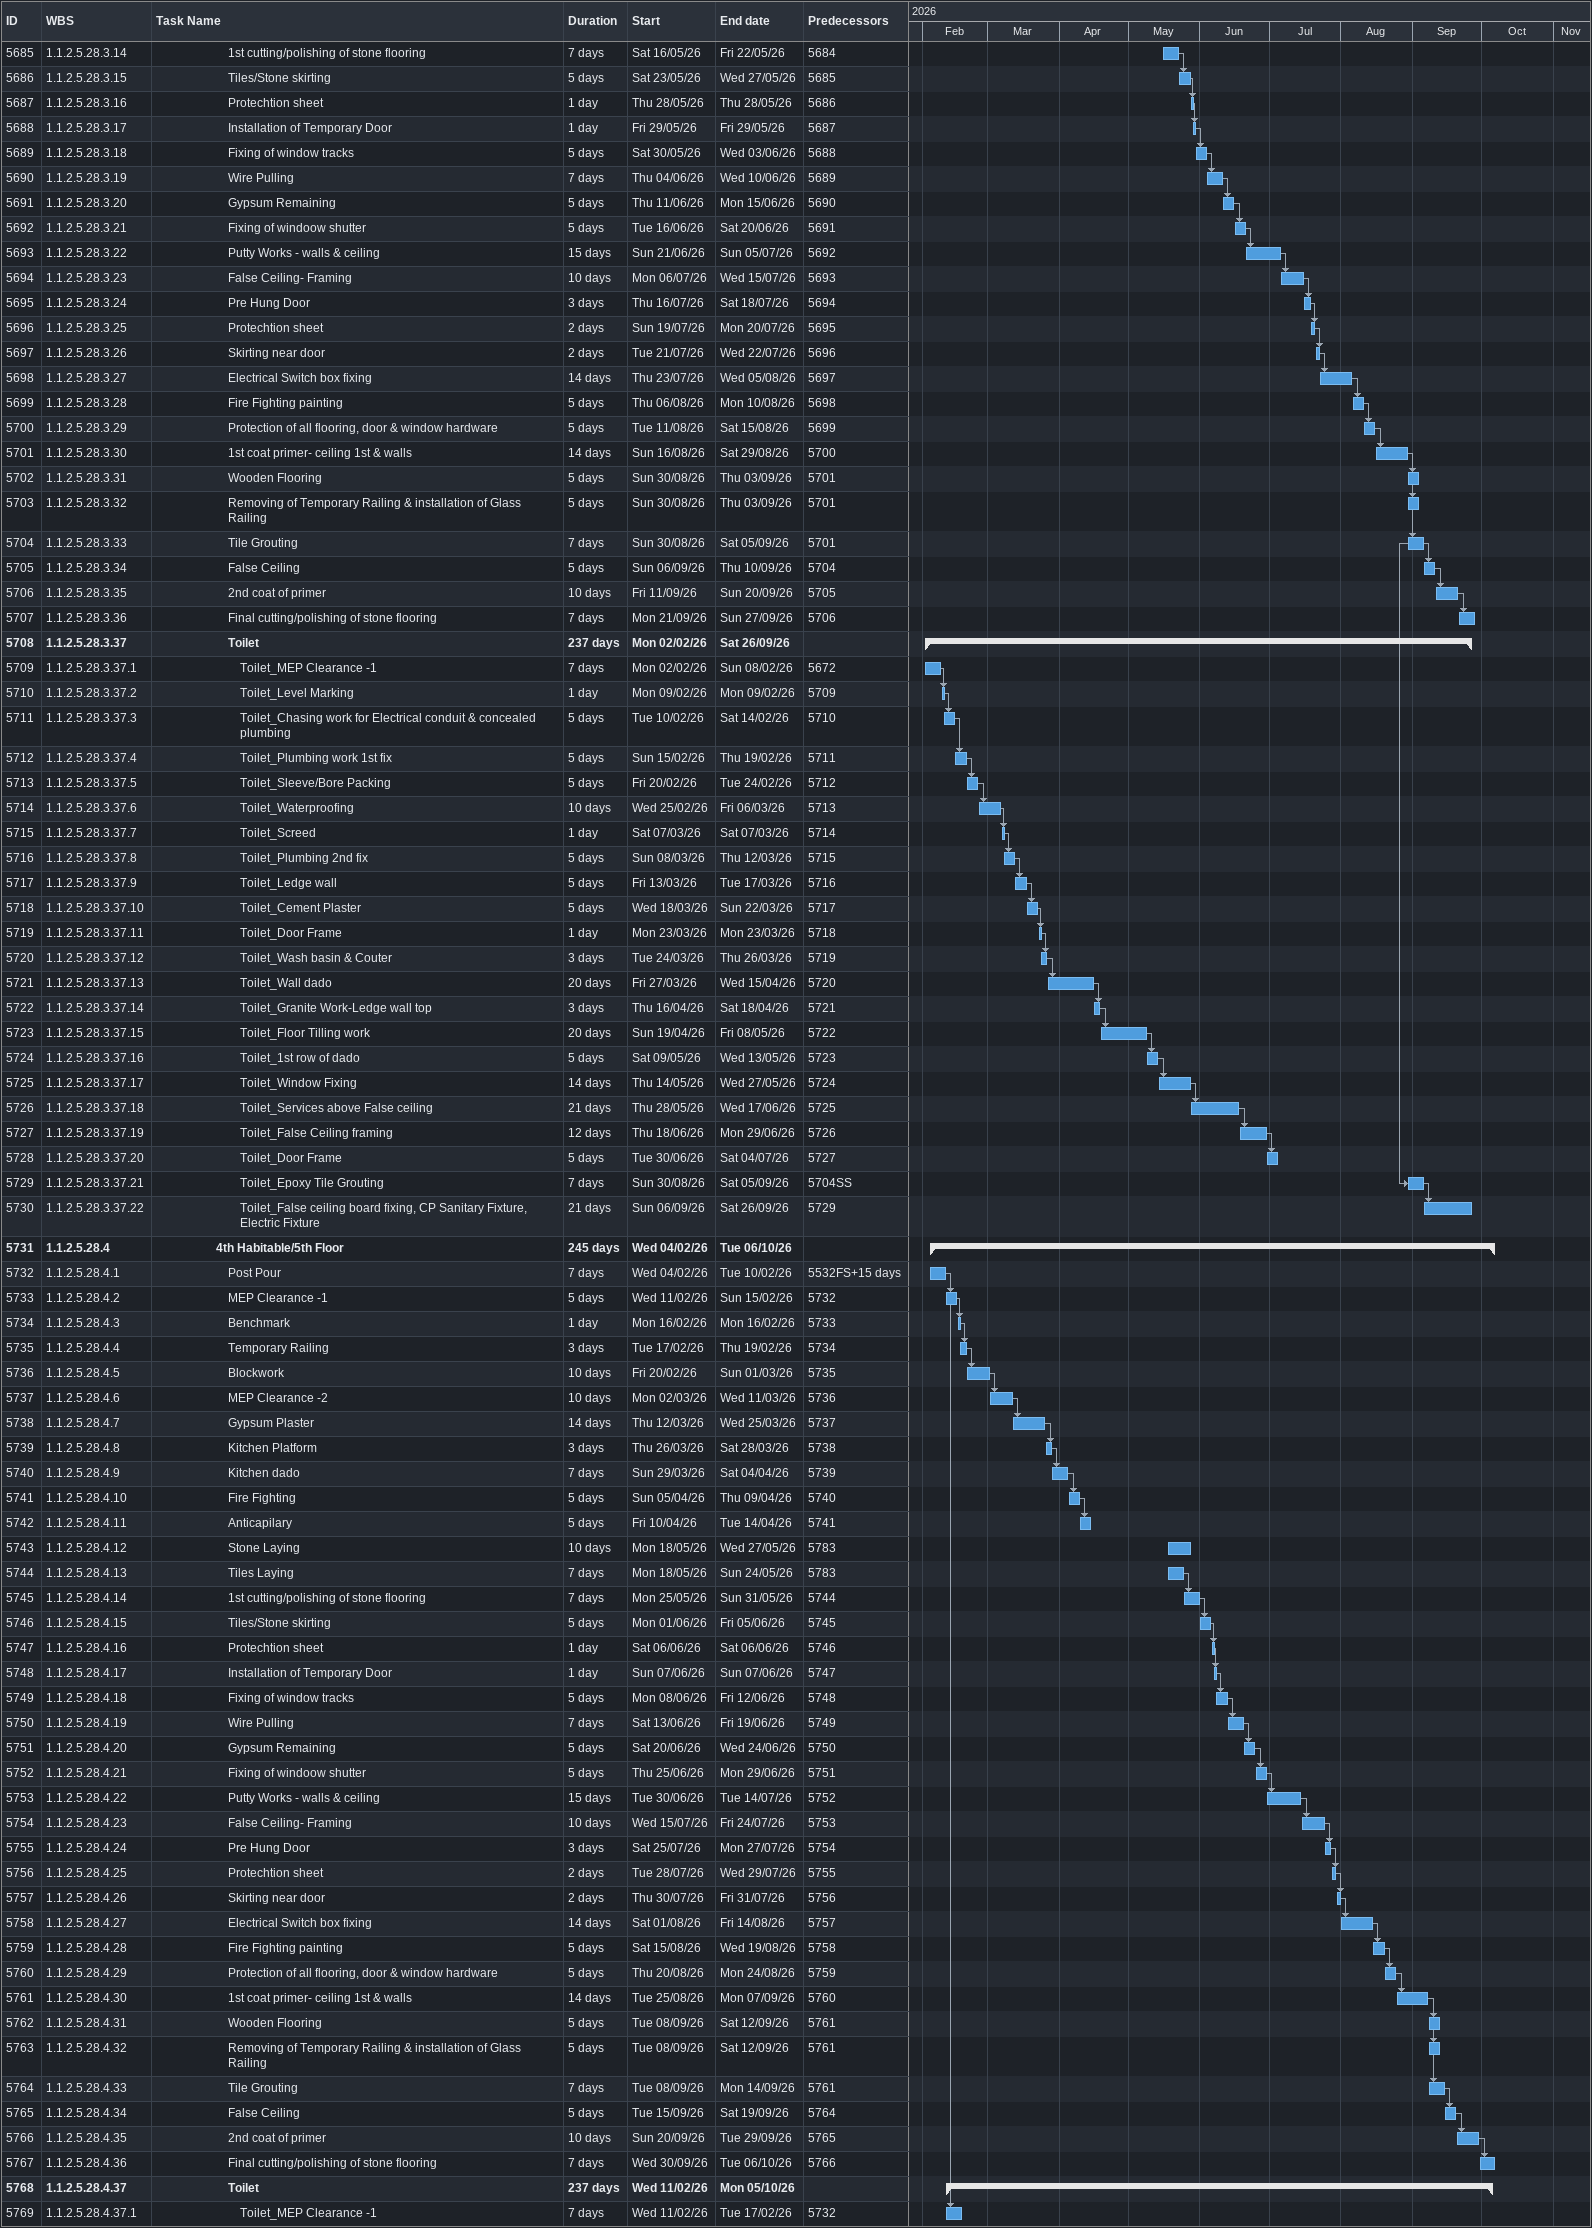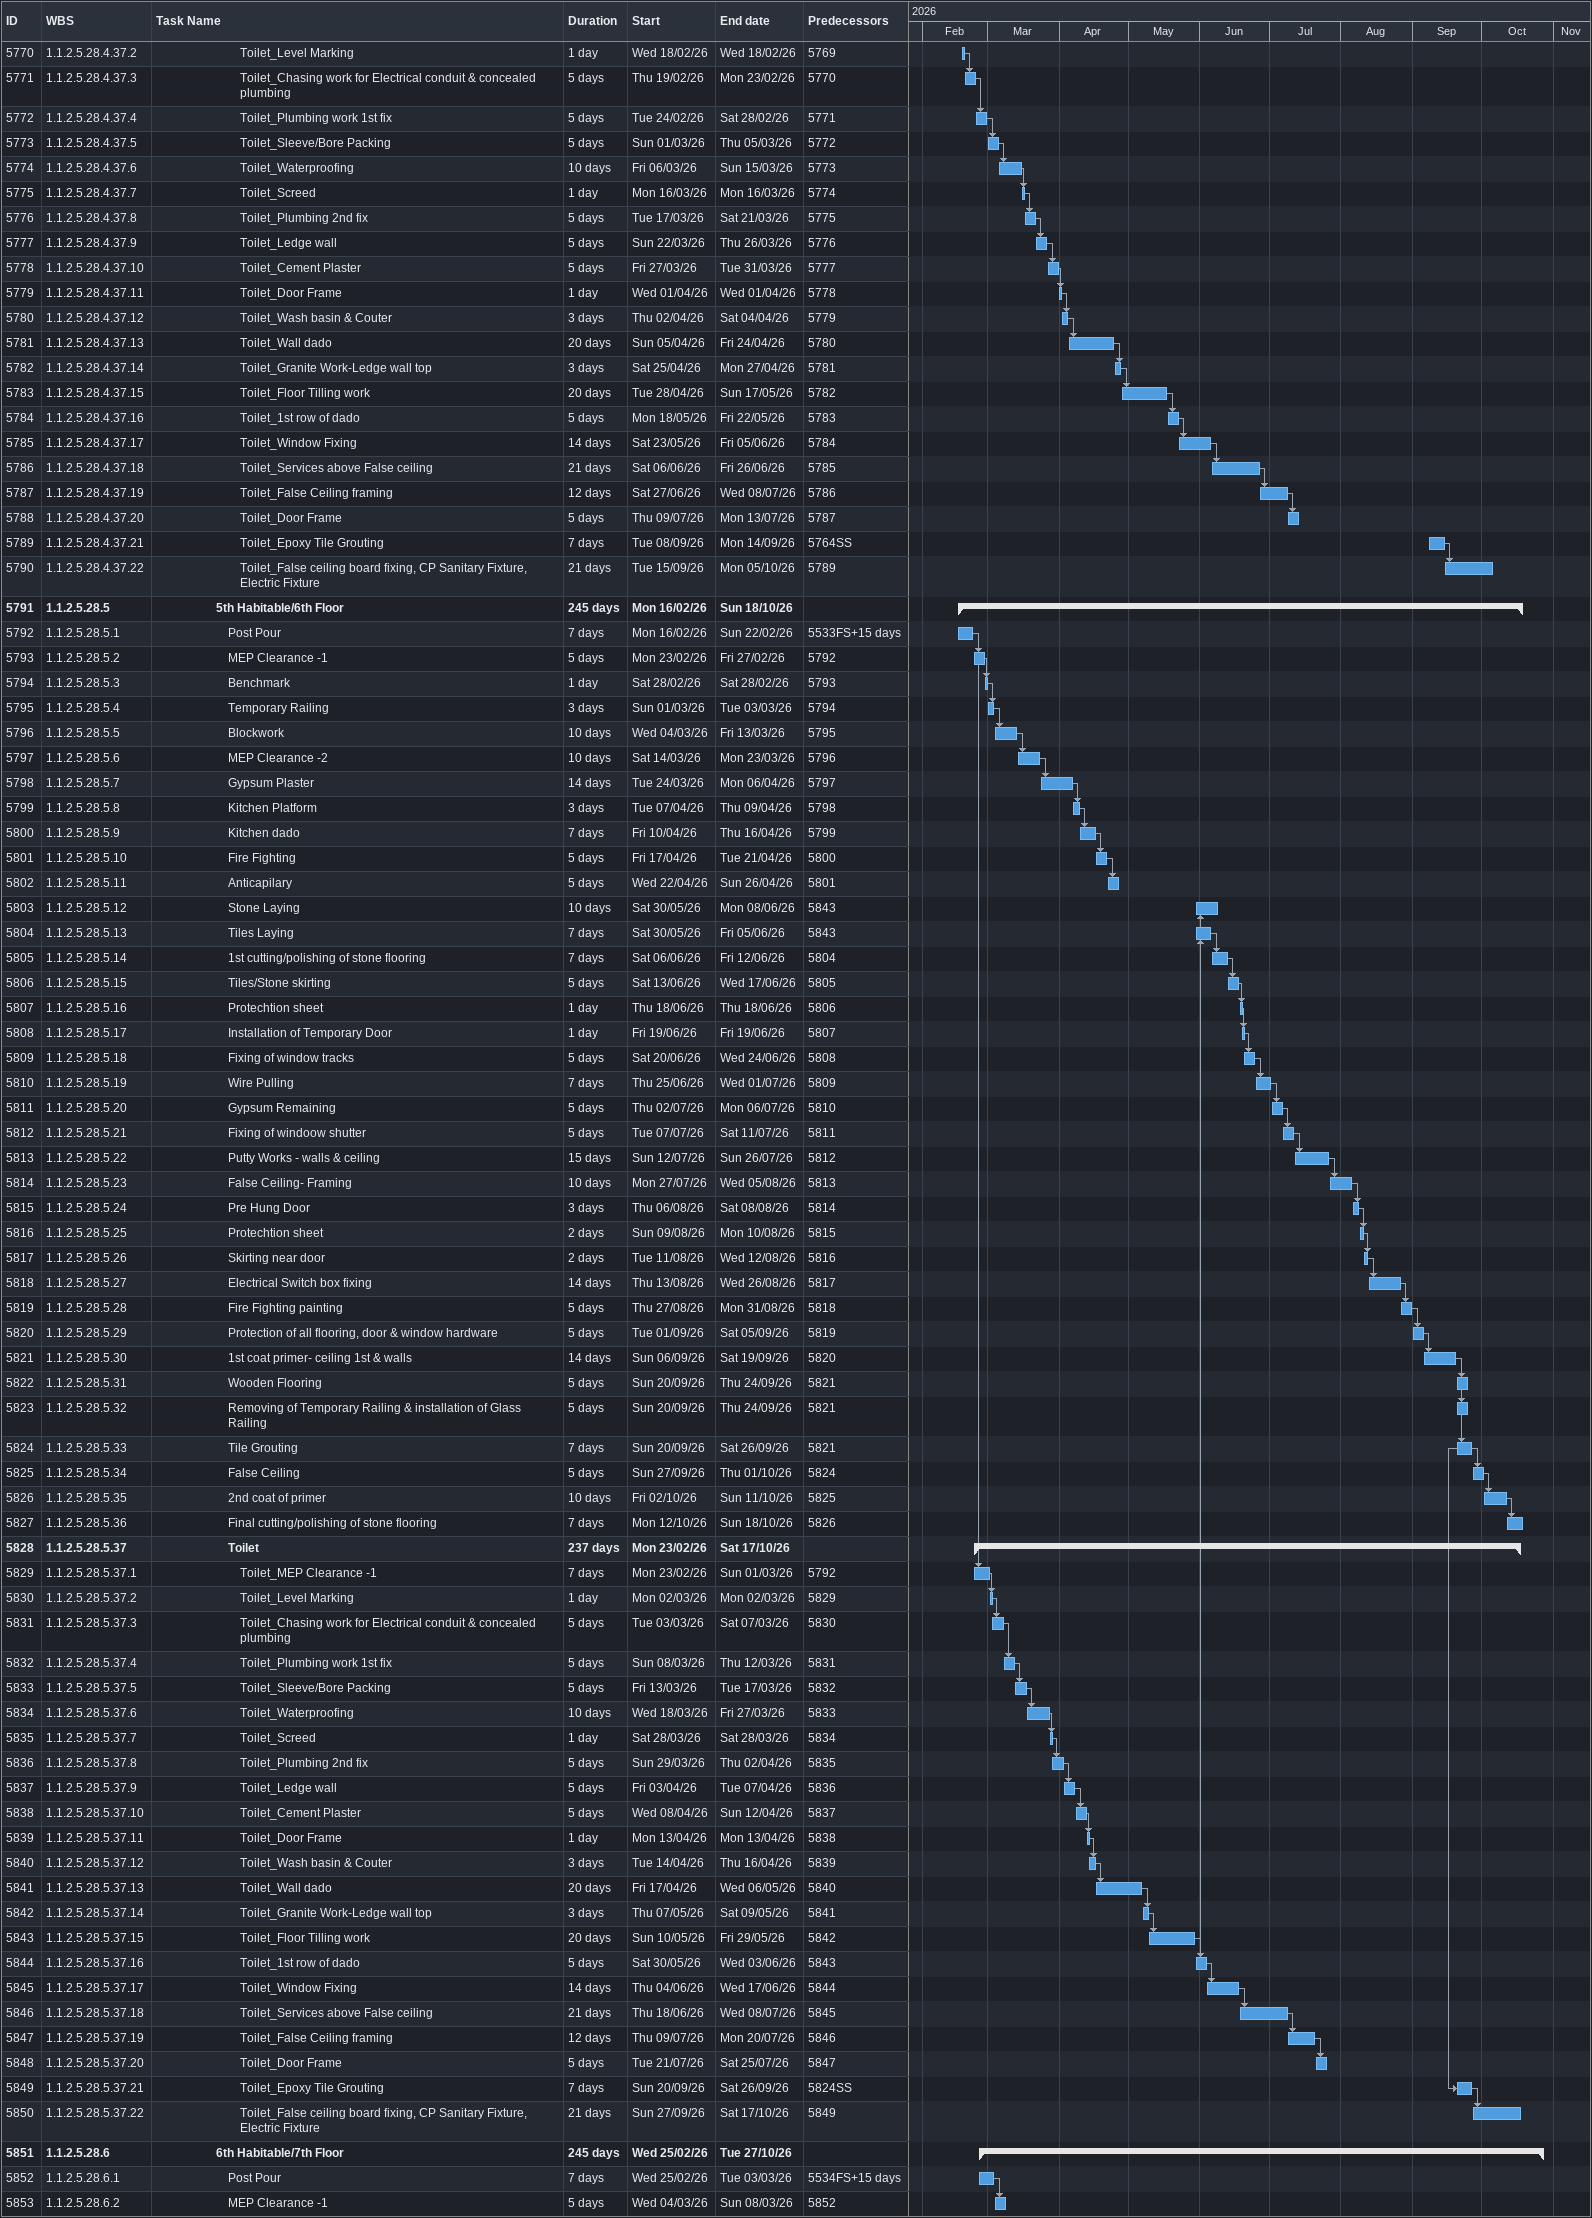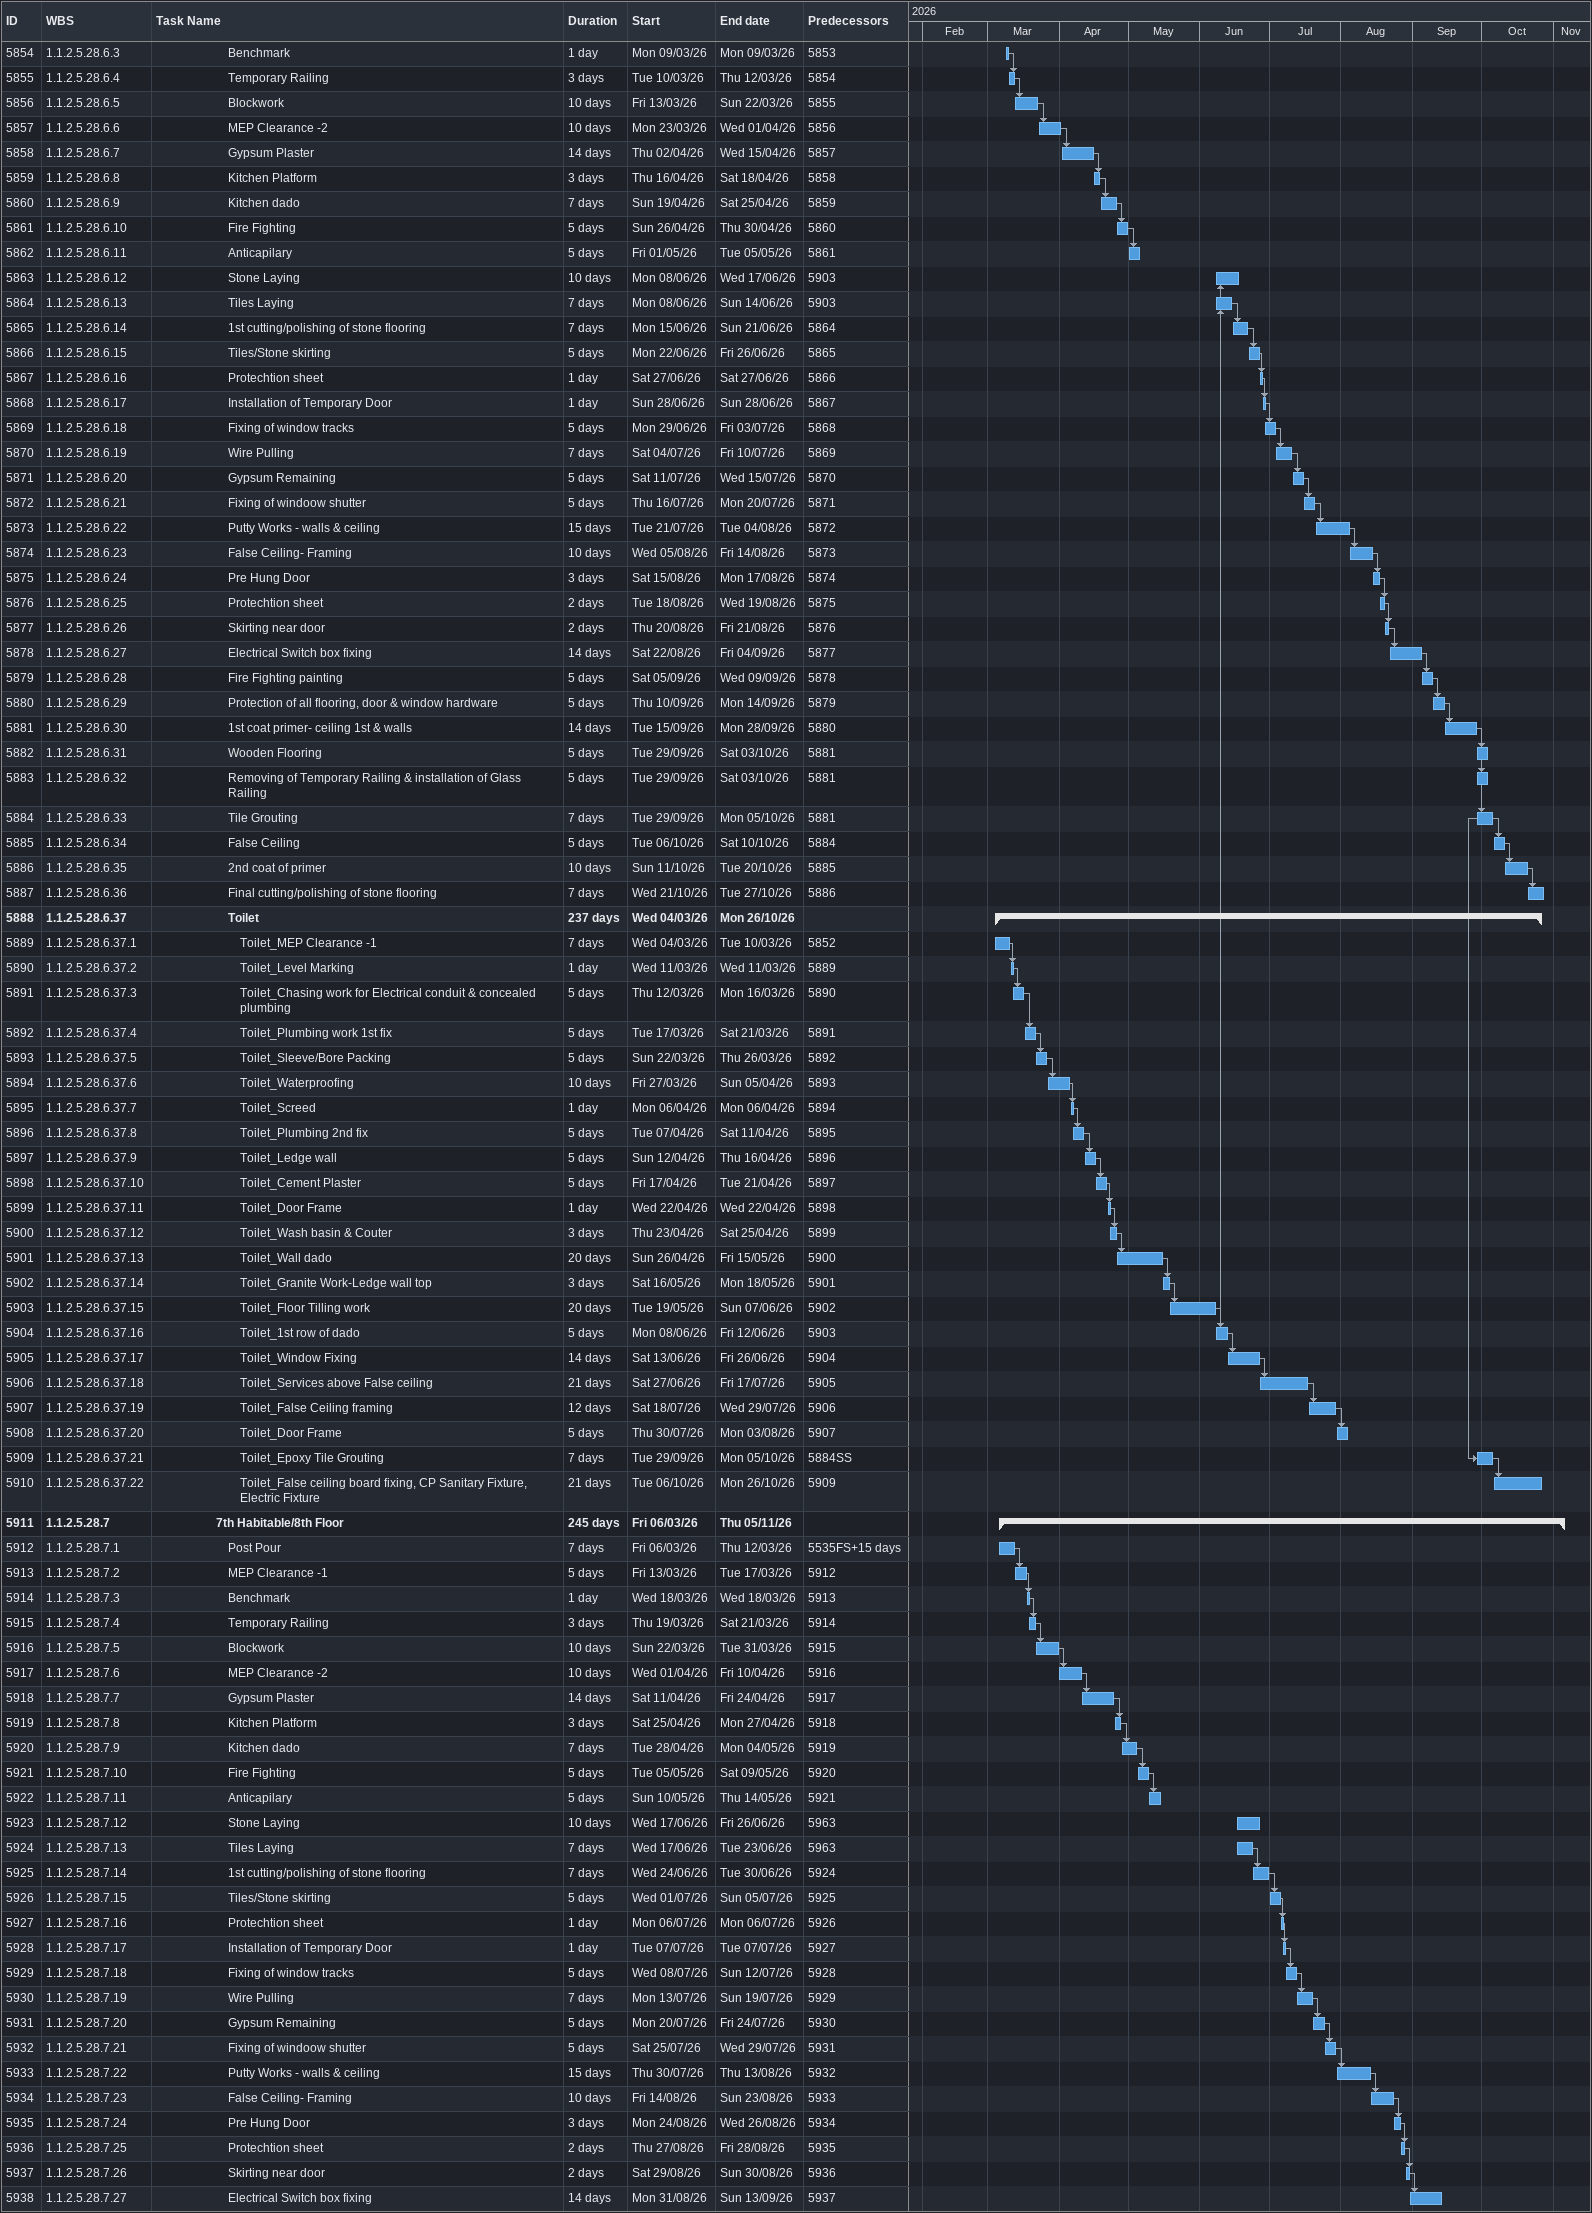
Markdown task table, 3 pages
| ID | WBS | Task | Duration | Start | Finish | Predecessors |
|---|---|---|---|---|---|---|
| 5685 | 1.1.2.5.28.3.14 | 1st cutting/polishing of stone flooring | 7d | 2026-05-16 | 2026-05-22 | 5684 |
| 5686 | 1.1.2.5.28.3.15 | Tiles/Stone skirting | 5d | 2026-05-23 | 2026-05-27 | 5685 |
| 5687 | 1.1.2.5.28.3.16 | Protechtion sheet | 1d | 2026-05-28 | 2026-05-28 | 5686 |
| 5688 | 1.1.2.5.28.3.17 | Installation of Temporary Door | 1d | 2026-05-29 | 2026-05-29 | 5687 |
| 5689 | 1.1.2.5.28.3.18 | Fixing of window tracks | 5d | 2026-05-30 | 2026-06-03 | 5688 |
| 5690 | 1.1.2.5.28.3.19 | Wire Pulling | 7d | 2026-06-04 | 2026-06-10 | 5689 |
| 5691 | 1.1.2.5.28.3.20 | Gypsum Remaining | 5d | 2026-06-11 | 2026-06-15 | 5690 |
| 5692 | 1.1.2.5.28.3.21 | Fixing of windoow shutter | 5d | 2026-06-16 | 2026-06-20 | 5691 |
| 5693 | 1.1.2.5.28.3.22 | Putty Works - walls & ceiling | 15d | 2026-06-21 | 2026-07-05 | 5692 |
| 5694 | 1.1.2.5.28.3.23 | False Ceiling- Framing | 10d | 2026-07-06 | 2026-07-15 | 5693 |
| 5695 | 1.1.2.5.28.3.24 | Pre Hung Door | 3d | 2026-07-16 | 2026-07-18 | 5694 |
| 5696 | 1.1.2.5.28.3.25 | Protechtion sheet | 2d | 2026-07-19 | 2026-07-20 | 5695 |
| 5697 | 1.1.2.5.28.3.26 | Skirting near door | 2d | 2026-07-21 | 2026-07-22 | 5696 |
| 5698 | 1.1.2.5.28.3.27 | Electrical Switch box fixing | 14d | 2026-07-23 | 2026-08-05 | 5697 |
| 5699 | 1.1.2.5.28.3.28 | Fire Fighting painting | 5d | 2026-08-06 | 2026-08-10 | 5698 |
| 5700 | 1.1.2.5.28.3.29 | Protection of all flooring, door & window hardware | 5d | 2026-08-11 | 2026-08-15 | 5699 |
| 5701 | 1.1.2.5.28.3.30 | 1st coat primer- ceiling 1st & walls | 14d | 2026-08-16 | 2026-08-29 | 5700 |
| 5702 | 1.1.2.5.28.3.31 | Wooden Flooring | 5d | 2026-08-30 | 2026-09-03 | 5701 |
| 5703 | 1.1.2.5.28.3.32 | Removing of Temporary Railing & installation of Glass Railing | 5d | 2026-08-30 | 2026-09-03 | 5701 |
| 5704 | 1.1.2.5.28.3.33 | Tile Grouting | 7d | 2026-08-30 | 2026-09-05 | 5701 |
| 5705 | 1.1.2.5.28.3.34 | False Ceiling | 5d | 2026-09-06 | 2026-09-10 | 5704 |
| 5706 | 1.1.2.5.28.3.35 | 2nd coat of primer | 10d | 2026-09-11 | 2026-09-20 | 5705 |
| 5707 | 1.1.2.5.28.3.36 | Final cutting/polishing of stone flooring | 7d | 2026-09-21 | 2026-09-27 | 5706 |
| 5708 | 1.1.2.5.28.3.37 | **Toilet** | 237d | 2026-02-02 | 2026-09-26 |  |
| 5709 | 1.1.2.5.28.3.37.1 | Toilet_MEP Clearance -1 | 7d | 2026-02-02 | 2026-02-08 | 5672 |
| 5710 | 1.1.2.5.28.3.37.2 | Toilet_Level Marking | 1d | 2026-02-09 | 2026-02-09 | 5709 |
| 5711 | 1.1.2.5.28.3.37.3 | Toilet_Chasing work for Electrical conduit & concealed plumbing | 5d | 2026-02-10 | 2026-02-14 | 5710 |
| 5712 | 1.1.2.5.28.3.37.4 | Toilet_Plumbing work 1st fix | 5d | 2026-02-15 | 2026-02-19 | 5711 |
| 5713 | 1.1.2.5.28.3.37.5 | Toilet_Sleeve/Bore Packing | 5d | 2026-02-20 | 2026-02-24 | 5712 |
| 5714 | 1.1.2.5.28.3.37.6 | Toilet_Waterproofing | 10d | 2026-02-25 | 2026-03-06 | 5713 |
| 5715 | 1.1.2.5.28.3.37.7 | Toilet_Screed | 1d | 2026-03-07 | 2026-03-07 | 5714 |
| 5716 | 1.1.2.5.28.3.37.8 | Toilet_Plumbing 2nd fix | 5d | 2026-03-08 | 2026-03-12 | 5715 |
| 5717 | 1.1.2.5.28.3.37.9 | Toilet_Ledge wall | 5d | 2026-03-13 | 2026-03-17 | 5716 |
| 5718 | 1.1.2.5.28.3.37.10 | Toilet_Cement Plaster | 5d | 2026-03-18 | 2026-03-22 | 5717 |
| 5719 | 1.1.2.5.28.3.37.11 | Toilet_Door Frame | 1d | 2026-03-23 | 2026-03-23 | 5718 |
| 5720 | 1.1.2.5.28.3.37.12 | Toilet_Wash basin & Couter | 3d | 2026-03-24 | 2026-03-26 | 5719 |
| 5721 | 1.1.2.5.28.3.37.13 | Toilet_Wall dado | 20d | 2026-03-27 | 2026-04-15 | 5720 |
| 5722 | 1.1.2.5.28.3.37.14 | Toilet_Granite Work-Ledge wall top | 3d | 2026-04-16 | 2026-04-18 | 5721 |
| 5723 | 1.1.2.5.28.3.37.15 | Toilet_Floor Tilling work | 20d | 2026-04-19 | 2026-05-08 | 5722 |
| 5724 | 1.1.2.5.28.3.37.16 | Toilet_1st row of dado | 5d | 2026-05-09 | 2026-05-13 | 5723 |
| 5725 | 1.1.2.5.28.3.37.17 | Toilet_Window Fixing | 14d | 2026-05-14 | 2026-05-27 | 5724 |
| 5726 | 1.1.2.5.28.3.37.18 | Toilet_Services above False ceiling | 21d | 2026-05-28 | 2026-06-17 | 5725 |
| 5727 | 1.1.2.5.28.3.37.19 | Toilet_False Ceiling framing | 12d | 2026-06-18 | 2026-06-29 | 5726 |
| 5728 | 1.1.2.5.28.3.37.20 | Toilet_Door Frame | 5d | 2026-06-30 | 2026-07-04 | 5727 |
| 5729 | 1.1.2.5.28.3.37.21 | Toilet_Epoxy Tile Grouting | 7d | 2026-08-30 | 2026-09-05 | 5704SS |
| 5730 | 1.1.2.5.28.3.37.22 | Toilet_False ceiling board fixing, CP Sanitary Fixture, Electric Fixture | 21d | 2026-09-06 | 2026-09-26 | 5729 |
| 5731 | 1.1.2.5.28.4 | **4th Habitable/5th Floor** | 245d | 2026-02-04 | 2026-10-06 |  |
| 5732 | 1.1.2.5.28.4.1 | Post Pour | 7d | 2026-02-04 | 2026-02-10 | 5532FS+15d |
| 5733 | 1.1.2.5.28.4.2 | MEP Clearance -1 | 5d | 2026-02-11 | 2026-02-15 | 5732 |
| 5734 | 1.1.2.5.28.4.3 | Benchmark | 1d | 2026-02-16 | 2026-02-16 | 5733 |
| 5735 | 1.1.2.5.28.4.4 | Temporary Railing | 3d | 2026-02-17 | 2026-02-19 | 5734 |
| 5736 | 1.1.2.5.28.4.5 | Blockwork | 10d | 2026-02-20 | 2026-03-01 | 5735 |
| 5737 | 1.1.2.5.28.4.6 | MEP Clearance -2 | 10d | 2026-03-02 | 2026-03-11 | 5736 |
| 5738 | 1.1.2.5.28.4.7 | Gypsum Plaster | 14d | 2026-03-12 | 2026-03-25 | 5737 |
| 5739 | 1.1.2.5.28.4.8 | Kitchen Platform | 3d | 2026-03-26 | 2026-03-28 | 5738 |
| 5740 | 1.1.2.5.28.4.9 | Kitchen dado | 7d | 2026-03-29 | 2026-04-04 | 5739 |
| 5741 | 1.1.2.5.28.4.10 | Fire Fighting | 5d | 2026-04-05 | 2026-04-09 | 5740 |
| 5742 | 1.1.2.5.28.4.11 | Anticapilary | 5d | 2026-04-10 | 2026-04-14 | 5741 |
| 5743 | 1.1.2.5.28.4.12 | Stone Laying | 10d | 2026-05-18 | 2026-05-27 | 5783 |
| 5744 | 1.1.2.5.28.4.13 | Tiles Laying | 7d | 2026-05-18 | 2026-05-24 | 5783 |
| 5745 | 1.1.2.5.28.4.14 | 1st cutting/polishing of stone flooring | 7d | 2026-05-25 | 2026-05-31 | 5744 |
| 5746 | 1.1.2.5.28.4.15 | Tiles/Stone skirting | 5d | 2026-06-01 | 2026-06-05 | 5745 |
| 5747 | 1.1.2.5.28.4.16 | Protechtion sheet | 1d | 2026-06-06 | 2026-06-06 | 5746 |
| 5748 | 1.1.2.5.28.4.17 | Installation of Temporary Door | 1d | 2026-06-07 | 2026-06-07 | 5747 |
| 5749 | 1.1.2.5.28.4.18 | Fixing of window tracks | 5d | 2026-06-08 | 2026-06-12 | 5748 |
| 5750 | 1.1.2.5.28.4.19 | Wire Pulling | 7d | 2026-06-13 | 2026-06-19 | 5749 |
| 5751 | 1.1.2.5.28.4.20 | Gypsum Remaining | 5d | 2026-06-20 | 2026-06-24 | 5750 |
| 5752 | 1.1.2.5.28.4.21 | Fixing of windoow shutter | 5d | 2026-06-25 | 2026-06-29 | 5751 |
| 5753 | 1.1.2.5.28.4.22 | Putty Works - walls & ceiling | 15d | 2026-06-30 | 2026-07-14 | 5752 |
| 5754 | 1.1.2.5.28.4.23 | False Ceiling- Framing | 10d | 2026-07-15 | 2026-07-24 | 5753 |
| 5755 | 1.1.2.5.28.4.24 | Pre Hung Door | 3d | 2026-07-25 | 2026-07-27 | 5754 |
| 5756 | 1.1.2.5.28.4.25 | Protechtion sheet | 2d | 2026-07-28 | 2026-07-29 | 5755 |
| 5757 | 1.1.2.5.28.4.26 | Skirting near door | 2d | 2026-07-30 | 2026-07-31 | 5756 |
| 5758 | 1.1.2.5.28.4.27 | Electrical Switch box fixing | 14d | 2026-08-01 | 2026-08-14 | 5757 |
| 5759 | 1.1.2.5.28.4.28 | Fire Fighting painting | 5d | 2026-08-15 | 2026-08-19 | 5758 |
| 5760 | 1.1.2.5.28.4.29 | Protection of all flooring, door & window hardware | 5d | 2026-08-20 | 2026-08-24 | 5759 |
| 5761 | 1.1.2.5.28.4.30 | 1st coat primer- ceiling 1st & walls | 14d | 2026-08-25 | 2026-09-07 | 5760 |
| 5762 | 1.1.2.5.28.4.31 | Wooden Flooring | 5d | 2026-09-08 | 2026-09-12 | 5761 |
| 5763 | 1.1.2.5.28.4.32 | Removing of Temporary Railing & installation of Glass Railing | 5d | 2026-09-08 | 2026-09-12 | 5761 |
| 5764 | 1.1.2.5.28.4.33 | Tile Grouting | 7d | 2026-09-08 | 2026-09-14 | 5761 |
| 5765 | 1.1.2.5.28.4.34 | False Ceiling | 5d | 2026-09-15 | 2026-09-19 | 5764 |
| 5766 | 1.1.2.5.28.4.35 | 2nd coat of primer | 10d | 2026-09-20 | 2026-09-29 | 5765 |
| 5767 | 1.1.2.5.28.4.36 | Final cutting/polishing of stone flooring | 7d | 2026-09-30 | 2026-10-06 | 5766 |
| 5768 | 1.1.2.5.28.4.37 | **Toilet** | 237d | 2026-02-11 | 2026-10-05 |  |
| 5769 | 1.1.2.5.28.4.37.1 | Toilet_MEP Clearance -1 | 7d | 2026-02-11 | 2026-02-17 | 5732 |
| 5770 | 1.1.2.5.28.4.37.2 | Toilet_Level Marking | 1d | 2026-02-18 | 2026-02-18 | 5769 |
| 5771 | 1.1.2.5.28.4.37.3 | Toilet_Chasing work for Electrical conduit & concealed plumbing | 5d | 2026-02-19 | 2026-02-23 | 5770 |
| 5772 | 1.1.2.5.28.4.37.4 | Toilet_Plumbing work 1st fix | 5d | 2026-02-24 | 2026-02-28 | 5771 |
| 5773 | 1.1.2.5.28.4.37.5 | Toilet_Sleeve/Bore Packing | 5d | 2026-03-01 | 2026-03-05 | 5772 |
| 5774 | 1.1.2.5.28.4.37.6 | Toilet_Waterproofing | 10d | 2026-03-06 | 2026-03-15 | 5773 |
| 5775 | 1.1.2.5.28.4.37.7 | Toilet_Screed | 1d | 2026-03-16 | 2026-03-16 | 5774 |
| 5776 | 1.1.2.5.28.4.37.8 | Toilet_Plumbing 2nd fix | 5d | 2026-03-17 | 2026-03-21 | 5775 |
| 5777 | 1.1.2.5.28.4.37.9 | Toilet_Ledge wall | 5d | 2026-03-22 | 2026-03-26 | 5776 |
| 5778 | 1.1.2.5.28.4.37.10 | Toilet_Cement Plaster | 5d | 2026-03-27 | 2026-03-31 | 5777 |
| 5779 | 1.1.2.5.28.4.37.11 | Toilet_Door Frame | 1d | 2026-04-01 | 2026-04-01 | 5778 |
| 5780 | 1.1.2.5.28.4.37.12 | Toilet_Wash basin & Couter | 3d | 2026-04-02 | 2026-04-04 | 5779 |
| 5781 | 1.1.2.5.28.4.37.13 | Toilet_Wall dado | 20d | 2026-04-05 | 2026-04-24 | 5780 |
| 5782 | 1.1.2.5.28.4.37.14 | Toilet_Granite Work-Ledge wall top | 3d | 2026-04-25 | 2026-04-27 | 5781 |
| 5783 | 1.1.2.5.28.4.37.15 | Toilet_Floor Tilling work | 20d | 2026-04-28 | 2026-05-17 | 5782 |
| 5784 | 1.1.2.5.28.4.37.16 | Toilet_1st row of dado | 5d | 2026-05-18 | 2026-05-22 | 5783 |
| 5785 | 1.1.2.5.28.4.37.17 | Toilet_Window Fixing | 14d | 2026-05-23 | 2026-06-05 | 5784 |
| 5786 | 1.1.2.5.28.4.37.18 | Toilet_Services above False ceiling | 21d | 2026-06-06 | 2026-06-26 | 5785 |
| 5787 | 1.1.2.5.28.4.37.19 | Toilet_False Ceiling framing | 12d | 2026-06-27 | 2026-07-08 | 5786 |
| 5788 | 1.1.2.5.28.4.37.20 | Toilet_Door Frame | 5d | 2026-07-09 | 2026-07-13 | 5787 |
| 5789 | 1.1.2.5.28.4.37.21 | Toilet_Epoxy Tile Grouting | 7d | 2026-09-08 | 2026-09-14 | 5764SS |
| 5790 | 1.1.2.5.28.4.37.22 | Toilet_False ceiling board fixing, CP Sanitary Fixture, Electric Fixture | 21d | 2026-09-15 | 2026-10-05 | 5789 |
| 5791 | 1.1.2.5.28.5 | **5th Habitable/6th Floor** | 245d | 2026-02-16 | 2026-10-18 |  |
| 5792 | 1.1.2.5.28.5.1 | Post Pour | 7d | 2026-02-16 | 2026-02-22 | 5533FS+15d |
| 5793 | 1.1.2.5.28.5.2 | MEP Clearance -1 | 5d | 2026-02-23 | 2026-02-27 | 5792 |
| 5794 | 1.1.2.5.28.5.3 | Benchmark | 1d | 2026-02-28 | 2026-02-28 | 5793 |
| 5795 | 1.1.2.5.28.5.4 | Temporary Railing | 3d | 2026-03-01 | 2026-03-03 | 5794 |
| 5796 | 1.1.2.5.28.5.5 | Blockwork | 10d | 2026-03-04 | 2026-03-13 | 5795 |
| 5797 | 1.1.2.5.28.5.6 | MEP Clearance -2 | 10d | 2026-03-14 | 2026-03-23 | 5796 |
| 5798 | 1.1.2.5.28.5.7 | Gypsum Plaster | 14d | 2026-03-24 | 2026-04-06 | 5797 |
| 5799 | 1.1.2.5.28.5.8 | Kitchen Platform | 3d | 2026-04-07 | 2026-04-09 | 5798 |
| 5800 | 1.1.2.5.28.5.9 | Kitchen dado | 7d | 2026-04-10 | 2026-04-16 | 5799 |
| 5801 | 1.1.2.5.28.5.10 | Fire Fighting | 5d | 2026-04-17 | 2026-04-21 | 5800 |
| 5802 | 1.1.2.5.28.5.11 | Anticapilary | 5d | 2026-04-22 | 2026-04-26 | 5801 |
| 5803 | 1.1.2.5.28.5.12 | Stone Laying | 10d | 2026-05-30 | 2026-06-08 | 5843 |
| 5804 | 1.1.2.5.28.5.13 | Tiles Laying | 7d | 2026-05-30 | 2026-06-05 | 5843 |
| 5805 | 1.1.2.5.28.5.14 | 1st cutting/polishing of stone flooring | 7d | 2026-06-06 | 2026-06-12 | 5804 |
| 5806 | 1.1.2.5.28.5.15 | Tiles/Stone skirting | 5d | 2026-06-13 | 2026-06-17 | 5805 |
| 5807 | 1.1.2.5.28.5.16 | Protechtion sheet | 1d | 2026-06-18 | 2026-06-18 | 5806 |
| 5808 | 1.1.2.5.28.5.17 | Installation of Temporary Door | 1d | 2026-06-19 | 2026-06-19 | 5807 |
| 5809 | 1.1.2.5.28.5.18 | Fixing of window tracks | 5d | 2026-06-20 | 2026-06-24 | 5808 |
| 5810 | 1.1.2.5.28.5.19 | Wire Pulling | 7d | 2026-06-25 | 2026-07-01 | 5809 |
| 5811 | 1.1.2.5.28.5.20 | Gypsum Remaining | 5d | 2026-07-02 | 2026-07-06 | 5810 |
| 5812 | 1.1.2.5.28.5.21 | Fixing of windoow shutter | 5d | 2026-07-07 | 2026-07-11 | 5811 |
| 5813 | 1.1.2.5.28.5.22 | Putty Works - walls & ceiling | 15d | 2026-07-12 | 2026-07-26 | 5812 |
| 5814 | 1.1.2.5.28.5.23 | False Ceiling- Framing | 10d | 2026-07-27 | 2026-08-05 | 5813 |
| 5815 | 1.1.2.5.28.5.24 | Pre Hung Door | 3d | 2026-08-06 | 2026-08-08 | 5814 |
| 5816 | 1.1.2.5.28.5.25 | Protechtion sheet | 2d | 2026-08-09 | 2026-08-10 | 5815 |
| 5817 | 1.1.2.5.28.5.26 | Skirting near door | 2d | 2026-08-11 | 2026-08-12 | 5816 |
| 5818 | 1.1.2.5.28.5.27 | Electrical Switch box fixing | 14d | 2026-08-13 | 2026-08-26 | 5817 |
| 5819 | 1.1.2.5.28.5.28 | Fire Fighting painting | 5d | 2026-08-27 | 2026-08-31 | 5818 |
| 5820 | 1.1.2.5.28.5.29 | Protection of all flooring, door & window hardware | 5d | 2026-09-01 | 2026-09-05 | 5819 |
| 5821 | 1.1.2.5.28.5.30 | 1st coat primer- ceiling 1st & walls | 14d | 2026-09-06 | 2026-09-19 | 5820 |
| 5822 | 1.1.2.5.28.5.31 | Wooden Flooring | 5d | 2026-09-20 | 2026-09-24 | 5821 |
| 5823 | 1.1.2.5.28.5.32 | Removing of Temporary Railing & installation of Glass Railing | 5d | 2026-09-20 | 2026-09-24 | 5821 |
| 5824 | 1.1.2.5.28.5.33 | Tile Grouting | 7d | 2026-09-20 | 2026-09-26 | 5821 |
| 5825 | 1.1.2.5.28.5.34 | False Ceiling | 5d | 2026-09-27 | 2026-10-01 | 5824 |
| 5826 | 1.1.2.5.28.5.35 | 2nd coat of primer | 10d | 2026-10-02 | 2026-10-11 | 5825 |
| 5827 | 1.1.2.5.28.5.36 | Final cutting/polishing of stone flooring | 7d | 2026-10-12 | 2026-10-18 | 5826 |
| 5828 | 1.1.2.5.28.5.37 | **Toilet** | 237d | 2026-02-23 | 2026-10-17 |  |
| 5829 | 1.1.2.5.28.5.37.1 | Toilet_MEP Clearance -1 | 7d | 2026-02-23 | 2026-03-01 | 5792 |
| 5830 | 1.1.2.5.28.5.37.2 | Toilet_Level Marking | 1d | 2026-03-02 | 2026-03-02 | 5829 |
| 5831 | 1.1.2.5.28.5.37.3 | Toilet_Chasing work for Electrical conduit & concealed plumbing | 5d | 2026-03-03 | 2026-03-07 | 5830 |
| 5832 | 1.1.2.5.28.5.37.4 | Toilet_Plumbing work 1st fix | 5d | 2026-03-08 | 2026-03-12 | 5831 |
| 5833 | 1.1.2.5.28.5.37.5 | Toilet_Sleeve/Bore Packing | 5d | 2026-03-13 | 2026-03-17 | 5832 |
| 5834 | 1.1.2.5.28.5.37.6 | Toilet_Waterproofing | 10d | 2026-03-18 | 2026-03-27 | 5833 |
| 5835 | 1.1.2.5.28.5.37.7 | Toilet_Screed | 1d | 2026-03-28 | 2026-03-28 | 5834 |
| 5836 | 1.1.2.5.28.5.37.8 | Toilet_Plumbing 2nd fix | 5d | 2026-03-29 | 2026-04-02 | 5835 |
| 5837 | 1.1.2.5.28.5.37.9 | Toilet_Ledge wall | 5d | 2026-04-03 | 2026-04-07 | 5836 |
| 5838 | 1.1.2.5.28.5.37.10 | Toilet_Cement Plaster | 5d | 2026-04-08 | 2026-04-12 | 5837 |
| 5839 | 1.1.2.5.28.5.37.11 | Toilet_Door Frame | 1d | 2026-04-13 | 2026-04-13 | 5838 |
| 5840 | 1.1.2.5.28.5.37.12 | Toilet_Wash basin & Couter | 3d | 2026-04-14 | 2026-04-16 | 5839 |
| 5841 | 1.1.2.5.28.5.37.13 | Toilet_Wall dado | 20d | 2026-04-17 | 2026-05-06 | 5840 |
| 5842 | 1.1.2.5.28.5.37.14 | Toilet_Granite Work-Ledge wall top | 3d | 2026-05-07 | 2026-05-09 | 5841 |
| 5843 | 1.1.2.5.28.5.37.15 | Toilet_Floor Tilling work | 20d | 2026-05-10 | 2026-05-29 | 5842 |
| 5844 | 1.1.2.5.28.5.37.16 | Toilet_1st row of dado | 5d | 2026-05-30 | 2026-06-03 | 5843 |
| 5845 | 1.1.2.5.28.5.37.17 | Toilet_Window Fixing | 14d | 2026-06-04 | 2026-06-17 | 5844 |
| 5846 | 1.1.2.5.28.5.37.18 | Toilet_Services above False ceiling | 21d | 2026-06-18 | 2026-07-08 | 5845 |
| 5847 | 1.1.2.5.28.5.37.19 | Toilet_False Ceiling framing | 12d | 2026-07-09 | 2026-07-20 | 5846 |
| 5848 | 1.1.2.5.28.5.37.20 | Toilet_Door Frame | 5d | 2026-07-21 | 2026-07-25 | 5847 |
| 5849 | 1.1.2.5.28.5.37.21 | Toilet_Epoxy Tile Grouting | 7d | 2026-09-20 | 2026-09-26 | 5824SS |
| 5850 | 1.1.2.5.28.5.37.22 | Toilet_False ceiling board fixing, CP Sanitary Fixture, Electric Fixture | 21d | 2026-09-27 | 2026-10-17 | 5849 |
| 5851 | 1.1.2.5.28.6 | **6th Habitable/7th Floor** | 245d | 2026-02-25 | 2026-10-27 |  |
| 5852 | 1.1.2.5.28.6.1 | Post Pour | 7d | 2026-02-25 | 2026-03-03 | 5534FS+15d |
| 5853 | 1.1.2.5.28.6.2 | MEP Clearance -1 | 5d | 2026-03-04 | 2026-03-08 | 5852 |
| 5854 | 1.1.2.5.28.6.3 | Benchmark | 1d | 2026-03-09 | 2026-03-09 | 5853 |
| 5855 | 1.1.2.5.28.6.4 | Temporary Railing | 3d | 2026-03-10 | 2026-03-12 | 5854 |
| 5856 | 1.1.2.5.28.6.5 | Blockwork | 10d | 2026-03-13 | 2026-03-22 | 5855 |
| 5857 | 1.1.2.5.28.6.6 | MEP Clearance -2 | 10d | 2026-03-23 | 2026-04-01 | 5856 |
| 5858 | 1.1.2.5.28.6.7 | Gypsum Plaster | 14d | 2026-04-02 | 2026-04-15 | 5857 |
| 5859 | 1.1.2.5.28.6.8 | Kitchen Platform | 3d | 2026-04-16 | 2026-04-18 | 5858 |
| 5860 | 1.1.2.5.28.6.9 | Kitchen dado | 7d | 2026-04-19 | 2026-04-25 | 5859 |
| 5861 | 1.1.2.5.28.6.10 | Fire Fighting | 5d | 2026-04-26 | 2026-04-30 | 5860 |
| 5862 | 1.1.2.5.28.6.11 | Anticapilary | 5d | 2026-05-01 | 2026-05-05 | 5861 |
| 5863 | 1.1.2.5.28.6.12 | Stone Laying | 10d | 2026-06-08 | 2026-06-17 | 5903 |
| 5864 | 1.1.2.5.28.6.13 | Tiles Laying | 7d | 2026-06-08 | 2026-06-14 | 5903 |
| 5865 | 1.1.2.5.28.6.14 | 1st cutting/polishing of stone flooring | 7d | 2026-06-15 | 2026-06-21 | 5864 |
| 5866 | 1.1.2.5.28.6.15 | Tiles/Stone skirting | 5d | 2026-06-22 | 2026-06-26 | 5865 |
| 5867 | 1.1.2.5.28.6.16 | Protechtion sheet | 1d | 2026-06-27 | 2026-06-27 | 5866 |
| 5868 | 1.1.2.5.28.6.17 | Installation of Temporary Door | 1d | 2026-06-28 | 2026-06-28 | 5867 |
| 5869 | 1.1.2.5.28.6.18 | Fixing of window tracks | 5d | 2026-06-29 | 2026-07-03 | 5868 |
| 5870 | 1.1.2.5.28.6.19 | Wire Pulling | 7d | 2026-07-04 | 2026-07-10 | 5869 |
| 5871 | 1.1.2.5.28.6.20 | Gypsum Remaining | 5d | 2026-07-11 | 2026-07-15 | 5870 |
| 5872 | 1.1.2.5.28.6.21 | Fixing of windoow shutter | 5d | 2026-07-16 | 2026-07-20 | 5871 |
| 5873 | 1.1.2.5.28.6.22 | Putty Works - walls & ceiling | 15d | 2026-07-21 | 2026-08-04 | 5872 |
| 5874 | 1.1.2.5.28.6.23 | False Ceiling- Framing | 10d | 2026-08-05 | 2026-08-14 | 5873 |
| 5875 | 1.1.2.5.28.6.24 | Pre Hung Door | 3d | 2026-08-15 | 2026-08-17 | 5874 |
| 5876 | 1.1.2.5.28.6.25 | Protechtion sheet | 2d | 2026-08-18 | 2026-08-19 | 5875 |
| 5877 | 1.1.2.5.28.6.26 | Skirting near door | 2d | 2026-08-20 | 2026-08-21 | 5876 |
| 5878 | 1.1.2.5.28.6.27 | Electrical Switch box fixing | 14d | 2026-08-22 | 2026-09-04 | 5877 |
| 5879 | 1.1.2.5.28.6.28 | Fire Fighting painting | 5d | 2026-09-05 | 2026-09-09 | 5878 |
| 5880 | 1.1.2.5.28.6.29 | Protection of all flooring, door & window hardware | 5d | 2026-09-10 | 2026-09-14 | 5879 |
| 5881 | 1.1.2.5.28.6.30 | 1st coat primer- ceiling 1st & walls | 14d | 2026-09-15 | 2026-09-28 | 5880 |
| 5882 | 1.1.2.5.28.6.31 | Wooden Flooring | 5d | 2026-09-29 | 2026-10-03 | 5881 |
| 5883 | 1.1.2.5.28.6.32 | Removing of Temporary Railing & installation of Glass Railing | 5d | 2026-09-29 | 2026-10-03 | 5881 |
| 5884 | 1.1.2.5.28.6.33 | Tile Grouting | 7d | 2026-09-29 | 2026-10-05 | 5881 |
| 5885 | 1.1.2.5.28.6.34 | False Ceiling | 5d | 2026-10-06 | 2026-10-10 | 5884 |
| 5886 | 1.1.2.5.28.6.35 | 2nd coat of primer | 10d | 2026-10-11 | 2026-10-20 | 5885 |
| 5887 | 1.1.2.5.28.6.36 | Final cutting/polishing of stone flooring | 7d | 2026-10-21 | 2026-10-27 | 5886 |
| 5888 | 1.1.2.5.28.6.37 | **Toilet** | 237d | 2026-03-04 | 2026-10-26 |  |
| 5889 | 1.1.2.5.28.6.37.1 | Toilet_MEP Clearance -1 | 7d | 2026-03-04 | 2026-03-10 | 5852 |
| 5890 | 1.1.2.5.28.6.37.2 | Toilet_Level Marking | 1d | 2026-03-11 | 2026-03-11 | 5889 |
| 5891 | 1.1.2.5.28.6.37.3 | Toilet_Chasing work for Electrical conduit & concealed plumbing | 5d | 2026-03-12 | 2026-03-16 | 5890 |
| 5892 | 1.1.2.5.28.6.37.4 | Toilet_Plumbing work 1st fix | 5d | 2026-03-17 | 2026-03-21 | 5891 |
| 5893 | 1.1.2.5.28.6.37.5 | Toilet_Sleeve/Bore Packing | 5d | 2026-03-22 | 2026-03-26 | 5892 |
| 5894 | 1.1.2.5.28.6.37.6 | Toilet_Waterproofing | 10d | 2026-03-27 | 2026-04-05 | 5893 |
| 5895 | 1.1.2.5.28.6.37.7 | Toilet_Screed | 1d | 2026-04-06 | 2026-04-06 | 5894 |
| 5896 | 1.1.2.5.28.6.37.8 | Toilet_Plumbing 2nd fix | 5d | 2026-04-07 | 2026-04-11 | 5895 |
| 5897 | 1.1.2.5.28.6.37.9 | Toilet_Ledge wall | 5d | 2026-04-12 | 2026-04-16 | 5896 |
| 5898 | 1.1.2.5.28.6.37.10 | Toilet_Cement Plaster | 5d | 2026-04-17 | 2026-04-21 | 5897 |
| 5899 | 1.1.2.5.28.6.37.11 | Toilet_Door Frame | 1d | 2026-04-22 | 2026-04-22 | 5898 |
| 5900 | 1.1.2.5.28.6.37.12 | Toilet_Wash basin & Couter | 3d | 2026-04-23 | 2026-04-25 | 5899 |
| 5901 | 1.1.2.5.28.6.37.13 | Toilet_Wall dado | 20d | 2026-04-26 | 2026-05-15 | 5900 |
| 5902 | 1.1.2.5.28.6.37.14 | Toilet_Granite Work-Ledge wall top | 3d | 2026-05-16 | 2026-05-18 | 5901 |
| 5903 | 1.1.2.5.28.6.37.15 | Toilet_Floor Tilling work | 20d | 2026-05-19 | 2026-06-07 | 5902 |
| 5904 | 1.1.2.5.28.6.37.16 | Toilet_1st row of dado | 5d | 2026-06-08 | 2026-06-12 | 5903 |
| 5905 | 1.1.2.5.28.6.37.17 | Toilet_Window Fixing | 14d | 2026-06-13 | 2026-06-26 | 5904 |
| 5906 | 1.1.2.5.28.6.37.18 | Toilet_Services above False ceiling | 21d | 2026-06-27 | 2026-07-17 | 5905 |
| 5907 | 1.1.2.5.28.6.37.19 | Toilet_False Ceiling framing | 12d | 2026-07-18 | 2026-07-29 | 5906 |
| 5908 | 1.1.2.5.28.6.37.20 | Toilet_Door Frame | 5d | 2026-07-30 | 2026-08-03 | 5907 |
| 5909 | 1.1.2.5.28.6.37.21 | Toilet_Epoxy Tile Grouting | 7d | 2026-09-29 | 2026-10-05 | 5884SS |
| 5910 | 1.1.2.5.28.6.37.22 | Toilet_False ceiling board fixing, CP Sanitary Fixture, Electric Fixture | 21d | 2026-10-06 | 2026-10-26 | 5909 |
| 5911 | 1.1.2.5.28.7 | **7th Habitable/8th Floor** | 245d | 2026-03-06 | 2026-11-05 |  |
| 5912 | 1.1.2.5.28.7.1 | Post Pour | 7d | 2026-03-06 | 2026-03-12 | 5535FS+15d |
| 5913 | 1.1.2.5.28.7.2 | MEP Clearance -1 | 5d | 2026-03-13 | 2026-03-17 | 5912 |
| 5914 | 1.1.2.5.28.7.3 | Benchmark | 1d | 2026-03-18 | 2026-03-18 | 5913 |
| 5915 | 1.1.2.5.28.7.4 | Temporary Railing | 3d | 2026-03-19 | 2026-03-21 | 5914 |
| 5916 | 1.1.2.5.28.7.5 | Blockwork | 10d | 2026-03-22 | 2026-03-31 | 5915 |
| 5917 | 1.1.2.5.28.7.6 | MEP Clearance -2 | 10d | 2026-04-01 | 2026-04-10 | 5916 |
| 5918 | 1.1.2.5.28.7.7 | Gypsum Plaster | 14d | 2026-04-11 | 2026-04-24 | 5917 |
| 5919 | 1.1.2.5.28.7.8 | Kitchen Platform | 3d | 2026-04-25 | 2026-04-27 | 5918 |
| 5920 | 1.1.2.5.28.7.9 | Kitchen dado | 7d | 2026-04-28 | 2026-05-04 | 5919 |
| 5921 | 1.1.2.5.28.7.10 | Fire Fighting | 5d | 2026-05-05 | 2026-05-09 | 5920 |
| 5922 | 1.1.2.5.28.7.11 | Anticapilary | 5d | 2026-05-10 | 2026-05-14 | 5921 |
| 5923 | 1.1.2.5.28.7.12 | Stone Laying | 10d | 2026-06-17 | 2026-06-26 | 5963 |
| 5924 | 1.1.2.5.28.7.13 | Tiles Laying | 7d | 2026-06-17 | 2026-06-23 | 5963 |
| 5925 | 1.1.2.5.28.7.14 | 1st cutting/polishing of stone flooring | 7d | 2026-06-24 | 2026-06-30 | 5924 |
| 5926 | 1.1.2.5.28.7.15 | Tiles/Stone skirting | 5d | 2026-07-01 | 2026-07-05 | 5925 |
| 5927 | 1.1.2.5.28.7.16 | Protechtion sheet | 1d | 2026-07-06 | 2026-07-06 | 5926 |
| 5928 | 1.1.2.5.28.7.17 | Installation of Temporary Door | 1d | 2026-07-07 | 2026-07-07 | 5927 |
| 5929 | 1.1.2.5.28.7.18 | Fixing of window tracks | 5d | 2026-07-08 | 2026-07-12 | 5928 |
| 5930 | 1.1.2.5.28.7.19 | Wire Pulling | 7d | 2026-07-13 | 2026-07-19 | 5929 |
| 5931 | 1.1.2.5.28.7.20 | Gypsum Remaining | 5d | 2026-07-20 | 2026-07-24 | 5930 |
| 5932 | 1.1.2.5.28.7.21 | Fixing of windoow shutter | 5d | 2026-07-25 | 2026-07-29 | 5931 |
| 5933 | 1.1.2.5.28.7.22 | Putty Works - walls & ceiling | 15d | 2026-07-30 | 2026-08-13 | 5932 |
| 5934 | 1.1.2.5.28.7.23 | False Ceiling- Framing | 10d | 2026-08-14 | 2026-08-23 | 5933 |
| 5935 | 1.1.2.5.28.7.24 | Pre Hung Door | 3d | 2026-08-24 | 2026-08-26 | 5934 |
| 5936 | 1.1.2.5.28.7.25 | Protechtion sheet | 2d | 2026-08-27 | 2026-08-28 | 5935 |
| 5937 | 1.1.2.5.28.7.26 | Skirting near door | 2d | 2026-08-29 | 2026-08-30 | 5936 |
| 5938 | 1.1.2.5.28.7.27 | Electrical Switch box fixing | 14d | 2026-08-31 | 2026-09-13 | 5937 |
